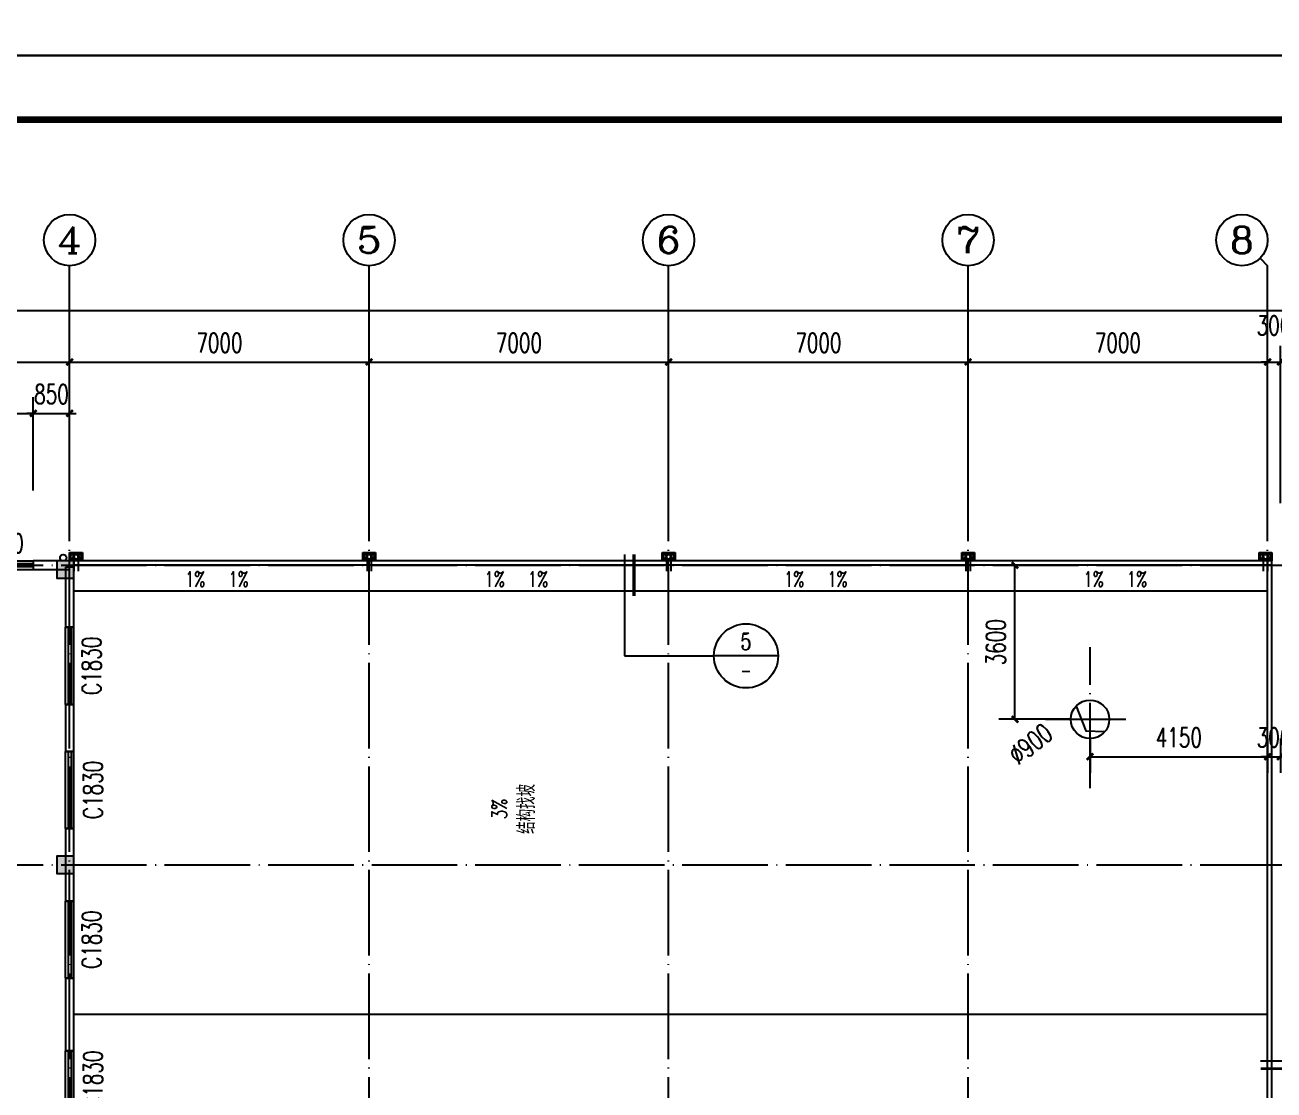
# Model space of a CAD drawing. Extents: x -4747 to 1060961, y -766984 to 396631.
# Drawn here: x 498501 to 527695, y -104692 to -79802 of the extents above; entities that cross this region are included whole.
import ezdxf
from ezdxf.enums import TextEntityAlignment as Align

# ---------------------------------------------------------------- set-up
doc = ezdxf.new("R2010")
doc.units = 0
doc.header["$LTSCALE"] = 1000
doc.header["$MEASUREMENT"] = 0
doc.linetypes.add('DOTE', pattern=[2.42, 2, -0.2, 0.02, -0.2])
doc.layers.get('0').update_dxf_attribs({"linetype": 'CONTINUOUS'})
doc.layers.get('DEFPOINTS').update_dxf_attribs({"linetype": 'CONTINUOUS'})
for name, color, linetype in [('AXIS', 3, 'CONTINUOUS'), ('AXIS_TEXT', 7, 'CONTINUOUS'), ('DIM_IDEN', 3, 'CONTINUOUS'), ('DIM_SYMB', 3, 'CONTINUOUS'), ('DOTE', 1, 'DOTE'), ('PUB_DIM', 3, 'CONTINUOUS'), ('PUB_TEXT', 7, 'CONTINUOUS'), ('PUB_TITLE', 4, 'CONTINUOUS'), ('WALL', 6, 'CONTINUOUS'), ('WINDOW', 4, 'CONTINUOUS'), ('WINDOW_TEXT', 7, 'CONTINUOUS'), ('屋面', 4, 'CONTINUOUS'), ('柱', 2, 'CONTINUOUS'), ('雨水管', 2, 'CONTINUOUS')]:
    doc.layers.add(name, color=color, linetype=linetype)
doc.styles.add('_TCH_AXIS', font='COMPLEX', dxfattribs={"bigfont": 'GBCBIG'})
doc.styles.add('_TCH_DIM', font='SIMPLEX', dxfattribs={"bigfont": 'GBCBIG'})
doc.styles.add('_TCH_LABEL', font='COMPLEX', dxfattribs={"bigfont": 'GBCBIG'})
doc.styles.add('_TCH_WINDOW', font='SIMPLEX', dxfattribs={"height": 3.5, "bigfont": 'GBCBIG'})
doc.styles.add('COMPLEX', font='complex_.ttf')
doc.styles.add('DIM_FONT', font='SIMPLEX', dxfattribs={"width": 0.7, "bigfont": 'GBCBIG'})
doc.dimstyles.new('DIMN150', dxfattribs={"dimscale": 1.5, "dimtxt": 300, "dimasz": 100, "dimexe": 250, "dimexo": 300, "dimgap": 150, "dimtad": 1, "dimdec": 0, "dimzin": 0, "dimtxsty": 'DIM_FONT', "dimblk": 'ARCHTICK', "dimcen": 0.09, "dimclrt": 7, "dimazin": 3, "dimtfac": 1, "dimtdec": 0, "dimtix": 1, "dimtmove": 0, "dimatfit": 3, "dimtolj": 1, "dimtzin": 0})

# ---------------------------------------------------------------- blocks, each defined once
blk = doc.blocks.new('A$C53222BD9')
at = {"layer": 'PUB_TEXT'}
for p, q in [((100, 100), (100, 440)), ((200, 100), (200, 440)), ((0, 200), (0, 0)), ((300, 200), (0, 200)), ((0, 0), (300, 0)), ((270, 170), (30, 170)), ((30, 170), (30, 30)), ((30, 170), (107, 125)), ((30, 30), (107, 75)), ((30, 30), (270, 30)), ((193, 125), (270, 170)), ((193, 75), (270, 30)), ((270, 30), (270, 170)), ((300, 0), (300, 200))]:
    blk.add_line(p, q, dxfattribs=at)
blk.add_circle((150, 100), 50, dxfattribs=at)
blk = doc.blocks.new('A$C4F142EB0')
at = {"layer": '柱'}
h = blk.add_hatch(color=256, dxfattribs=at)
h.paths.add_polyline_path([(21200, 41800), (21200, 42200), (20800, 42200), (20800, 41800)])
h.paths.add_polyline_path([(14300, 41800), (14300, 42200), (13900, 42200), (13900, 41800)])
h.paths.add_polyline_path([(7200, 41800), (7200, 42200), (6800, 42200), (6800, 41800)])
h.paths.add_polyline_path([(400, 41800), (400, 42200), (0, 42200), (0, 41800)])
h.paths.add_polyline_path([(21200, 34900), (21200, 35300), (20800, 35300), (20800, 34900)])
h.paths.add_polyline_path([(14300, 34900), (14300, 35300), (13900, 35300), (13900, 34900)])
h.paths.add_polyline_path([(7200, 34900), (7200, 35300), (6800, 35300), (6800, 34900)])
h.paths.add_polyline_path([(400, 34900), (400, 35300), (0, 35300), (0, 34900)])
h.paths.add_polyline_path([(21200, 27900), (21200, 28300), (20800, 28300), (20800, 27900)])
h.paths.add_polyline_path([(14300, 27900), (14300, 28300), (13900, 28300), (13900, 27900)])
h.paths.add_polyline_path([(7200, 27900), (7200, 28300), (6800, 28300), (6800, 27900)])
h.paths.add_polyline_path([(400, 27900), (400, 28300), (0, 28300), (0, 27900)])
h.paths.add_polyline_path([(21200, 20900), (21200, 21300), (20800, 21300), (20800, 20900)])
h.paths.add_polyline_path([(14300, 20900), (14300, 21300), (13900, 21300), (13900, 20900)])
h.paths.add_polyline_path([(7200, 20800), (7200, 21200), (6800, 21200), (6800, 20800)])
h.paths.add_polyline_path([(400, 20800), (400, 21200), (0, 21200), (0, 20800)])
h.paths.add_polyline_path([(7200, 18000), (7200, 18400), (6800, 18400), (6800, 18000)])
h.paths.add_polyline_path([(400, 18000), (400, 18400), (0, 18400), (0, 18000)])
h.paths.add_polyline_path([(21200, 13900), (21200, 14300), (20800, 14300), (20800, 13900)])
h.paths.add_polyline_path([(14300, 13900), (14300, 14300), (13900, 14300), (13900, 13900)])
h.paths.add_polyline_path([(7200, 13800), (7200, 14200), (6800, 14200), (6800, 13800)])
h.paths.add_polyline_path([(400, 13900), (400, 14300), (0, 14300), (0, 13900)])
h.paths.add_polyline_path([(35200, 6800), (35200, 7200), (34800, 7200), (34800, 6800)])
h.paths.add_polyline_path([(28300, 6800), (28300, 7200), (27900, 7200), (27900, 6800)])
h.paths.add_polyline_path([(21200, 6900), (21200, 7300), (20800, 7300), (20800, 6900)])
h.paths.add_polyline_path([(14300, 6900), (14300, 7300), (13900, 7300), (13900, 6900)])
h.paths.add_polyline_path([(7200, 6900), (7200, 7300), (6800, 7300), (6800, 6900)])
h.paths.add_polyline_path([(400, 6900), (400, 7300), (0, 7300), (0, 6900)])
h.paths.add_polyline_path([(35200, 0), (35200, 400), (34800, 400), (34800, 0)])
h.paths.add_polyline_path([(28300, 0), (28300, 400), (27900, 400), (27900, 0)])
h.paths.add_polyline_path([(21200, 0), (21200, 400), (20800, 400), (20800, 0)])
h.paths.add_polyline_path([(14300, 0), (14300, 400), (13900, 400), (13900, 0)])
h.paths.add_polyline_path([(7200, 0), (7200, 400), (6800, 400), (6800, 0)])
h.paths.add_polyline_path([(400, 0), (400, 400), (0, 400), (0, 0)])
for points in [[(21200, 41800), (21200, 42200), (20800, 42200), (20800, 41800)], [(21200, 34900), (21200, 35300), (20800, 35300), (20800, 34900)]]:
    blk.add_lwpolyline(points, close=True, dxfattribs=at)
blk = doc.blocks.new('_ARCHTICK')
at = {"color": 0, "linetype": 'BYBLOCK', "const_width": 0.4}
blk.add_lwpolyline([(-0.5, -0.5), (0.5, 0.5)], dxfattribs=at)
blk = doc.blocks.new('*D979')
at = {"layer": 'DEFPOINTS', "color": 0}
for p in [(521640, -92428), (523395, -92428), (523395, -96028)]:
    blk.add_point(p, dxfattribs=at)
at = {"layer": 'PUB_DIM', "color": 0}
for p, q in [((522945, -92428), (521265, -92428)), ((521640, -96028), (521640, -92428)), ((522945, -96028), (521265, -96028))]:
    blk.add_line(p, q, dxfattribs=at)
at = {"layer": 'PUB_DIM', "color": 0, "xscale": 150, "yscale": 150, "zscale": 150}
for p, rotation in [((521640, -92428), 90), ((521640, -96028), 270)]:
    blk.add_blockref('_ARCHTICK', p, dxfattribs=dict(at, rotation=rotation))
at = {"layer": 'PUB_DIM', "color": 7, "insert": (521190, -94228), "char_height": 450, "attachment_point": 5, "rotation": 90, "style": 'DIM_FONT'}
blk.add_mtext('\\A1;3600', dxfattribs=at)
blk = doc.blocks.new('*D980')
at = {"layer": 'DEFPOINTS', "color": 0}
for p in [(523395, -96028), (527545, -96028), (527545, -96902)]:
    blk.add_point(p, dxfattribs=at)
at = {"layer": 'PUB_DIM', "color": 0}
for p, q in [((523395, -96478), (523395, -97277)), ((527545, -96478), (527545, -97277)), ((523395, -96902), (527545, -96902))]:
    blk.add_line(p, q, dxfattribs=at)
at = {"layer": 'PUB_DIM', "color": 0, "xscale": 150, "yscale": 150, "zscale": 150, "rotation": 180}
blk.add_blockref('_ARCHTICK', (523395, -96902), dxfattribs=at)
at = {"layer": 'PUB_DIM', "color": 0, "xscale": 150, "yscale": 150, "zscale": 150}
blk.add_blockref('_ARCHTICK', (527545, -96902), dxfattribs=at)
at = {"layer": 'PUB_DIM', "color": 7, "insert": (525470, -96452), "char_height": 450, "attachment_point": 5, "style": 'DIM_FONT'}
blk.add_mtext('\\A1;4150', dxfattribs=at)
blk = doc.blocks.new('*D981')
at = {"layer": 'DEFPOINTS', "color": 0}
for p in [(527545, -96028), (527845, -96028), (527845, -96902)]:
    blk.add_point(p, dxfattribs=at)
at = {"layer": 'PUB_DIM', "color": 0}
for p, q in [((527545, -96478), (527545, -97277)), ((527845, -96478), (527845, -97277)), ((527545, -96902), (527395, -96902)), ((527545, -96902), (527845, -96902)), ((527845, -96902), (527995, -96902))]:
    blk.add_line(p, q, dxfattribs=at)
at = {"layer": 'PUB_DIM', "color": 0, "xscale": 150, "yscale": 150, "zscale": 150}
blk.add_blockref('_ARCHTICK', (527545, -96902), dxfattribs=at)
at = {"layer": 'PUB_DIM', "color": 0, "xscale": 150, "yscale": 150, "zscale": 150, "rotation": 180}
blk.add_blockref('_ARCHTICK', (527845, -96902), dxfattribs=at)
at = {"layer": 'PUB_DIM', "color": 7, "insert": (527695, -96452), "char_height": 450, "attachment_point": 5, "style": 'DIM_FONT'}
blk.add_mtext('\\A1;300', dxfattribs=at)
blk = doc.blocks.new('*D999')
at = {"layer": 'DEFPOINTS', "color": 0}
for p in [(498695, -88878), (496895, -91128), (498695, -91128)]:
    blk.add_point(p, dxfattribs=at)
at = {"layer": 'PUB_DIM', "color": 0}
for p, q in [((496895, -90678), (496895, -88503)), ((498695, -90678), (498695, -88503)), ((496895, -88878), (498695, -88878))]:
    blk.add_line(p, q, dxfattribs=at)
at = {"layer": 'PUB_DIM', "color": 0, "xscale": 150, "yscale": 150, "zscale": 150, "rotation": 180}
blk.add_blockref('_ARCHTICK', (496895, -88878), dxfattribs=at)
at = {"layer": 'PUB_DIM', "color": 0, "xscale": 150, "yscale": 150, "zscale": 150}
blk.add_blockref('_ARCHTICK', (498695, -88878), dxfattribs=at)
at = {"layer": 'PUB_DIM', "color": 7, "insert": (497795, -88428), "char_height": 450, "attachment_point": 5, "style": 'DIM_FONT'}
blk.add_mtext('\\A1;1800', dxfattribs=at)
blk = doc.blocks.new('*D1000')
at = {"layer": 'DEFPOINTS', "color": 0}
for p in [(499545, -88878), (498695, -91128), (499545, -91128)]:
    blk.add_point(p, dxfattribs=at)
at = {"layer": 'PUB_DIM', "color": 0}
for p, q in [((498695, -90678), (498695, -88503)), ((499545, -90678), (499545, -88503)), ((498695, -88878), (498545, -88878)), ((498695, -88878), (499545, -88878)), ((499545, -88878), (499695, -88878))]:
    blk.add_line(p, q, dxfattribs=at)
at = {"layer": 'PUB_DIM', "color": 0, "xscale": 150, "yscale": 150, "zscale": 150}
blk.add_blockref('_ARCHTICK', (498695, -88878), dxfattribs=at)
at = {"layer": 'PUB_DIM', "color": 0, "xscale": 150, "yscale": 150, "zscale": 150, "rotation": 180}
blk.add_blockref('_ARCHTICK', (499545, -88878), dxfattribs=at)
at = {"layer": 'PUB_DIM', "color": 7, "insert": (499120, -88428), "char_height": 450, "attachment_point": 5, "style": 'DIM_FONT'}
blk.add_mtext('\\A1;850', dxfattribs=at)
blk = doc.blocks.new('*D1060')
at = {"layer": 'AXIS', "color": 0}
for p, q in [((492545, -90978), (492545, -87303)), ((499545, -90978), (499545, -87303)), ((492545, -87678), (499545, -87678))]:
    blk.add_line(p, q, dxfattribs=at)
at = {"layer": 'DEFPOINTS', "color": 0}
for p in [(499545, -87678), (492545, -91428), (499545, -91428)]:
    blk.add_point(p, dxfattribs=at)
at = {"layer": 'AXIS', "color": 0, "xscale": 150, "yscale": 150, "zscale": 150, "rotation": 180}
blk.add_blockref('_ARCHTICK', (492545, -87678), dxfattribs=at)
at = {"layer": 'AXIS', "color": 0, "xscale": 150, "yscale": 150, "zscale": 150}
blk.add_blockref('_ARCHTICK', (499545, -87678), dxfattribs=at)
at = {"layer": 'AXIS', "color": 7, "insert": (496045, -87228), "char_height": 450, "attachment_point": 5, "style": 'DIM_FONT'}
blk.add_mtext('\\A1;7000', dxfattribs=at)
blk = doc.blocks.new('*D1061')
at = {"layer": 'AXIS', "color": 0}
for p, q in [((499545, -90978), (499545, -87303)), ((506545, -90978), (506545, -87303)), ((499545, -87678), (506545, -87678))]:
    blk.add_line(p, q, dxfattribs=at)
at = {"layer": 'DEFPOINTS', "color": 0}
for p in [(506545, -87678), (499545, -91428), (506545, -91428)]:
    blk.add_point(p, dxfattribs=at)
at = {"layer": 'AXIS', "color": 0, "xscale": 150, "yscale": 150, "zscale": 150, "rotation": 180}
blk.add_blockref('_ARCHTICK', (499545, -87678), dxfattribs=at)
at = {"layer": 'AXIS', "color": 0, "xscale": 150, "yscale": 150, "zscale": 150}
blk.add_blockref('_ARCHTICK', (506545, -87678), dxfattribs=at)
at = {"layer": 'AXIS', "color": 7, "insert": (503045, -87228), "char_height": 450, "attachment_point": 5, "style": 'DIM_FONT'}
blk.add_mtext('\\A1;7000', dxfattribs=at)
blk = doc.blocks.new('*D1062')
at = {"layer": 'AXIS', "color": 0}
for p, q in [((506545, -90978), (506545, -87303)), ((513545, -90978), (513545, -87303)), ((506545, -87678), (513545, -87678))]:
    blk.add_line(p, q, dxfattribs=at)
at = {"layer": 'DEFPOINTS', "color": 0}
for p in [(513545, -87678), (506545, -91428), (513545, -91428)]:
    blk.add_point(p, dxfattribs=at)
at = {"layer": 'AXIS', "color": 0, "xscale": 150, "yscale": 150, "zscale": 150, "rotation": 180}
blk.add_blockref('_ARCHTICK', (506545, -87678), dxfattribs=at)
at = {"layer": 'AXIS', "color": 0, "xscale": 150, "yscale": 150, "zscale": 150}
blk.add_blockref('_ARCHTICK', (513545, -87678), dxfattribs=at)
at = {"layer": 'AXIS', "color": 7, "insert": (510045, -87228), "char_height": 450, "attachment_point": 5, "style": 'DIM_FONT'}
blk.add_mtext('\\A1;7000', dxfattribs=at)
blk = doc.blocks.new('*D1063')
at = {"layer": 'AXIS', "color": 0}
for p, q in [((513545, -90978), (513545, -87303)), ((520545, -90978), (520545, -87303)), ((513545, -87678), (520545, -87678))]:
    blk.add_line(p, q, dxfattribs=at)
at = {"layer": 'DEFPOINTS', "color": 0}
for p in [(520545, -87678), (513545, -91428), (520545, -91428)]:
    blk.add_point(p, dxfattribs=at)
at = {"layer": 'AXIS', "color": 0, "xscale": 150, "yscale": 150, "zscale": 150, "rotation": 180}
blk.add_blockref('_ARCHTICK', (513545, -87678), dxfattribs=at)
at = {"layer": 'AXIS', "color": 0, "xscale": 150, "yscale": 150, "zscale": 150}
blk.add_blockref('_ARCHTICK', (520545, -87678), dxfattribs=at)
at = {"layer": 'AXIS', "color": 7, "insert": (517045, -87228), "char_height": 450, "attachment_point": 5, "style": 'DIM_FONT'}
blk.add_mtext('\\A1;7000', dxfattribs=at)
blk = doc.blocks.new('*D1064')
at = {"layer": 'AXIS', "color": 0}
for p, q in [((520545, -90978), (520545, -87303)), ((527545, -90978), (527545, -87303)), ((520545, -87678), (527545, -87678))]:
    blk.add_line(p, q, dxfattribs=at)
at = {"layer": 'DEFPOINTS', "color": 0}
for p in [(527545, -87678), (520545, -91428), (527545, -91428)]:
    blk.add_point(p, dxfattribs=at)
at = {"layer": 'AXIS', "color": 0, "xscale": 150, "yscale": 150, "zscale": 150, "rotation": 180}
blk.add_blockref('_ARCHTICK', (520545, -87678), dxfattribs=at)
at = {"layer": 'AXIS', "color": 0, "xscale": 150, "yscale": 150, "zscale": 150}
blk.add_blockref('_ARCHTICK', (527545, -87678), dxfattribs=at)
at = {"layer": 'AXIS', "color": 7, "insert": (524045, -87228), "char_height": 450, "attachment_point": 5, "style": 'DIM_FONT'}
blk.add_mtext('\\A1;7000', dxfattribs=at)
blk = doc.blocks.new('*D1065')
at = {"layer": 'AXIS', "color": 0}
for p, q in [((527545, -90978), (527545, -87303)), ((527845, -90978), (527845, -87303)), ((527545, -87678), (527395, -87678)), ((527545, -87678), (527845, -87678)), ((527845, -87678), (527995, -87678))]:
    blk.add_line(p, q, dxfattribs=at)
at = {"layer": 'DEFPOINTS', "color": 0}
for p in [(527845, -87678), (527545, -91428), (527845, -91428)]:
    blk.add_point(p, dxfattribs=at)
at = {"layer": 'AXIS', "color": 0, "xscale": 150, "yscale": 150, "zscale": 150}
blk.add_blockref('_ARCHTICK', (527545, -87678), dxfattribs=at)
at = {"layer": 'AXIS', "color": 0, "xscale": 150, "yscale": 150, "zscale": 150, "rotation": 180}
blk.add_blockref('_ARCHTICK', (527845, -87678), dxfattribs=at)
at = {"layer": 'AXIS', "color": 7, "insert": (527695, -86827), "char_height": 450, "attachment_point": 5, "style": 'DIM_FONT'}
blk.add_mtext('\\A1;300', dxfattribs=at)
blk = doc.blocks.new('*D1074')
at = {"layer": 'AXIS', "color": 0}
for p, q in [((478445, -90678), (478445, -86103)), ((578945, -90678), (578945, -86103)), ((478445, -86478), (578945, -86478))]:
    blk.add_line(p, q, dxfattribs=at)
at = {"layer": 'DEFPOINTS', "color": 0}
for p in [(578945, -86478), (478445, -91128), (578945, -91128)]:
    blk.add_point(p, dxfattribs=at)
at = {"layer": 'AXIS', "color": 0, "xscale": 150, "yscale": 150, "zscale": 150, "rotation": 180}
blk.add_blockref('_ARCHTICK', (478445, -86478), dxfattribs=at)
at = {"layer": 'AXIS', "color": 0, "xscale": 150, "yscale": 150, "zscale": 150}
blk.add_blockref('_ARCHTICK', (578945, -86478), dxfattribs=at)
at = {"layer": 'AXIS', "color": 7, "insert": (528695, -86028), "char_height": 450, "attachment_point": 5, "style": 'DIM_FONT'}
blk.add_mtext('\\A1;100500', dxfattribs=at)
blk = doc.blocks.new('$WINLIB2D$00000001')
at = {"color": 0}
for points in [[(-0.5, 0.5), (-0.5, -0.5)], [(-0.5, 0.5), (0.5, 0.5)], [(0.5, -0.5), (0.5, 0.5)], [(0.5, 0.167), (-0.5, 0.167)], [(0.5, -0.167), (-0.5, -0.167)], [(-0.5, -0.5), (0.5, -0.5)]]:
    blk.add_lwpolyline(points, dxfattribs=at)
blk = doc.blocks.new('_AXISO')
blk.add_circle((0, 0), 0.5)
at = {"layer": 'AXIS_TEXT', "style": 'COMPLEX', "width": 1.041667}
blk.add_attdef('A', text='', height=0.56, dxfattribs=at).set_placement((-0.25, -0.28), (0.25, -0.28), align=Align.FIT)

msp = doc.modelspace()

# ---------------------------------------------------------------- linework, layer by layer
at = {"layer": 'AXIS'}
for p, q in [((499544.9, -91428.4), (499544.9, -85428.4)), ((506544.9, -91428.4), (506544.9, -85428.4)), ((513544.9, -91428.4), (513544.9, -85428.4)), ((520544.9, -91428.4), (520544.9, -85428.4)), ((527369.2, -85252.7), (527544.9, -85428.4)), ((527544.9, -91428.4), (527544.9, -85428.4))]:
    msp.add_line(p, q, dxfattribs=at)
at = {"layer": 'DIM_IDEN'}
for p, q in [((512509.9, -92175), (512509.9, -94546.6)), ((512509.9, -94546.6), (514604, -94546.6)), ((516104, -94546.6), (514604, -94546.6))]:
    msp.add_line(p, q, dxfattribs=at)
at = {"layer": 'DIM_IDEN', "linetype": 'BYBLOCK'}
msp.add_line((527379.1, -104013.7), (528989.3, -104013.7), dxfattribs=at)
at = {"layer": 'DIM_IDEN', "const_width": 75}
msp.add_lwpolyline([(512734.9, -92175), (512734.9, -93148.7)], dxfattribs=at)
at = {"layer": 'DIM_IDEN', "linetype": 'BYBLOCK', "const_width": 60}
msp.add_lwpolyline([(527379.1, -104193.7), (527979.1, -104193.7)], dxfattribs=at)
at = {"layer": 'DIM_IDEN'}
msp.add_circle((515354, -94546.6), 750, dxfattribs=at)
at = {"layer": 'DIM_SYMB', "linetype": 'BYBLOCK'}
for points in [[(502115.1, -92754, 0, 0, 0), (501292.5, -92754, 96, 0, 0), (500932.5, -92754, 0, 0, 0)], [(503788.8, -92754, 0, 0, 0), (504611.5, -92754, 96, 0, 0), (504971.5, -92754, 0, 0, 0)], [(509115.1, -92754, 0, 0, 0), (508292.5, -92754, 96, 0, 0), (507932.5, -92754, 0, 0, 0)], [(510788.8, -92754, 0, 0, 0), (511611.5, -92754, 96, 0, 0), (511971.5, -92754, 0, 0, 0)], [(516115.1, -92754, 0, 0, 0), (515292.5, -92754, 96, 0, 0), (514932.5, -92754, 0, 0, 0)], [(517788.8, -92754, 0, 0, 0), (518611.5, -92754, 96, 0, 0), (518971.5, -92754, 0, 0, 0)], [(523115.1, -92754, 0, 0, 0), (522292.5, -92754, 96, 0, 0), (521932.5, -92754, 0, 0, 0)], [(524788.8, -92754, 0, 0, 0), (525611.5, -92754, 96, 0, 0), (525971.5, -92754, 0, 0, 0)], [(509892, -100649, 0, 0, 0), (509892, -95980.1, 96, 0, 0), (509892, -95620.1, 0, 0, 0)]]:
    msp.add_lwpolyline(points, format="xyseb", dxfattribs=at)
at = {"layer": 'DOTE'}
for p, q in [((499544.9, -135428.4), (499544.9, -91428.4)), ((506544.9, -135428.4), (506544.9, -91428.4)), ((513544.9, -135428.4), (513544.9, -91428.4)), ((520544.9, -135428.4), (520544.9, -91428.4)), ((527544.9, -135428.4), (527544.9, -91428.4)), ((475144.9, -92428.4), (579844.9, -92428.4)), ((475144.9, -99428.4), (579844.9, -99428.4))]:
    msp.add_line(p, q, dxfattribs=at)
for points in [[(523394.9, -97641), (523394.9, -94340.3)], [(522350.9, -96028.4), (524234.6, -96028.4)]]:
    msp.add_lwpolyline(points, dxfattribs=at)
at = {"layer": 'PUB_DIM'}
msp.add_lwpolyline([(523747.6, -95749, 0, 99, 0), (523512.5, -95935.3, 0, 0, 0), (523277.4, -96121.6, 99, 0, 0), (523042.2, -96307.9, 0, 0, 0), (521719.7, -97356, 0, 0, 0)], format="xyseb", dxfattribs=at)
at = {"layer": 'PUB_TITLE'}
for points in [[(421920.8, -80514.3), (600270.8, -80514.3), (600270.8, 45635.7), (421920.8, 45635.7)], [(421920.8, -206664.3), (600270.8, -206664.3), (600270.8, -80514.3), (421920.8, -80514.3)]]:
    msp.add_lwpolyline(points, close=True, dxfattribs=at)
at = {"layer": 'PUB_TITLE', "const_width": 150}
msp.add_lwpolyline([(425670.8, -205164.3), (598770.8, -205164.3), (598770.8, -82014.3), (425670.8, -82014.3)], close=True, dxfattribs=at)
at = {"layer": 'WALL'}
for p, q in [((499544.9, -92328.4), (498694.9, -92328.4)), ((498694.9, -92328.4), (498694.9, -92528.4)), ((498694.9, -92528.4), (499544.9, -92528.4)), ((499444.9, -92469.3), (499444.9, -93878.4)), ((499644.9, -92469.3), (499444.9, -92469.3)), ((499544.9, -92528.4), (499544.9, -92328.4)), ((499644.9, -93878.4), (499644.9, -92469.3)), ((499444.9, -93878.4), (499644.9, -93878.4)), ((499644.9, -95678.4), (499444.9, -95678.4)), ((499444.9, -95678.4), (499444.9, -96778.4)), ((499644.9, -96778.4), (499644.9, -95678.4)), ((499444.9, -96778.4), (499644.9, -96778.4)), ((499644.9, -98578.4), (499444.9, -98578.4)), ((499444.9, -98578.4), (499444.9, -100278.4)), ((499644.9, -100278.4), (499644.9, -98578.4)), ((499444.9, -100278.4), (499644.9, -100278.4)), ((499644.9, -102078.4), (499444.9, -102078.4)), ((499444.9, -102078.4), (499444.9, -103778.4)), ((499644.9, -103778.4), (499644.9, -102078.4)), ((499444.9, -103778.4), (499644.9, -103778.4))]:
    msp.add_line(p, q, dxfattribs=at)
at = {"layer": '屋面'}
for points in [[(527644.9, -92328.4), (499644.9, -92328.4)], [(527644.9, -92428.4), (499644.9, -92428.4)], [(527544.9, -134528.4), (527544.9, -92328.4)], [(527644.9, -134528.4), (527644.9, -92328.4)], [(499644.9, -93028.4), (527544.9, -93028.4)], [(523069.8, -95717.4), (523296.1, -96298.8), (523744, -96312.4)], [(527544.9, -102928.4), (499644.9, -102928.4)]]:
    msp.add_lwpolyline(points, dxfattribs=at)
msp.add_circle((523394.9, -96028.4), 450, dxfattribs=at)
at = {"layer": '雨水管'}
for centre in [(499394.9, -92253.4), (499694.9, -92253.4), (506544.9, -92253.4), (513544.9, -92253.4), (520544.9, -92253.4), (527494.9, -92253.4)]:
    msp.add_circle(centre, 75, dxfattribs=at)

# ---------------------------------------------------------------- block references
at = {"layer": 'AXIS'}
ref = msp.add_blockref('_AXISO', (499544.9, -84828.4), dxfattribs=dict(at, xscale=1200, yscale=1200, zscale=1200))
ref.add_attrib('A', '4', dxfattribs={"layer": 'AXIS_TEXT', "height": 618, "style": '_TCH_AXIS', "width": 1.208068}).set_placement((499260.5, -85137.5), (499829.4, -85137.5), align=Align.FIT)
ref = msp.add_blockref('_AXISO', (506544.9, -84828.4), dxfattribs=dict(at, xscale=1200, yscale=1200, zscale=1200))
ref.add_attrib('A', '5', dxfattribs={"layer": 'AXIS_TEXT', "height": 612, "style": '_TCH_AXIS', "width": 1.410273}).set_placement((506257.2, -85134.4), (506832.6, -85134.4), align=Align.FIT)
ref = msp.add_blockref('_AXISO', (513544.9, -84828.4), dxfattribs=dict(at, xscale=1200, yscale=1200, zscale=1200))
ref.add_attrib('A', '6', dxfattribs={"layer": 'AXIS_TEXT', "height": 612, "style": '_TCH_AXIS', "width": 1.410273}).set_placement((513257.2, -85134.4), (513832.6, -85134.4), align=Align.FIT)
ref = msp.add_blockref('_AXISO', (520544.9, -84828.4), dxfattribs=dict(at, xscale=1200, yscale=1200, zscale=1200))
ref.add_attrib('A', '7', dxfattribs={"layer": 'AXIS_TEXT', "height": 612, "style": '_TCH_AXIS', "width": 1.410273}).set_placement((520257.2, -85134.4), (520832.6, -85134.4), align=Align.FIT)
ref = msp.add_blockref('_AXISO', (526944.9, -84828.4), dxfattribs=dict(at, xscale=1200, yscale=1200, zscale=1200))
ref.add_attrib('A', '8', dxfattribs={"layer": 'AXIS_TEXT', "height": 612, "style": '_TCH_AXIS', "width": 1.410273}).set_placement((526657.2, -85134.4), (527232.6, -85134.4), align=Align.FIT)
at = {"layer": 'WINDOW'}
ref = msp.add_blockref('$WINLIB2D$00000001', (497794.9, -92428.4), dxfattribs=dict(at, xscale=1800, yscale=-200, zscale=1800))
ref.add_attrib('A', 'C1830', (497112.4, -92139.1), dxfattribs={"layer": 'WINDOW_TEXT', "height": 446.25, "style": '_TCH_WINDOW', "width": 0.705882})
ref = msp.add_blockref('$WINLIB2D$00000001', (499544.9, -94778.4), dxfattribs=dict(at, xscale=1800, yscale=200, zscale=1800, rotation=90))
ref.add_attrib('A', 'C1830', (500280.5, -95460.9), dxfattribs={"layer": 'WINDOW_TEXT', "height": 446.25, "rotation": 90, "style": '_TCH_WINDOW', "width": 0.705882})
ref = msp.add_blockref('$WINLIB2D$00000001', (499544.9, -97678.4), dxfattribs=dict(at, xscale=1800, yscale=200, zscale=1800, rotation=90))
ref.add_attrib('A', 'C1830', (500312.9, -98360.9), dxfattribs={"layer": 'WINDOW_TEXT', "height": 446.25, "rotation": 90, "style": '_TCH_WINDOW', "width": 0.705882})
ref = msp.add_blockref('$WINLIB2D$00000001', (499544.9, -101178.4), dxfattribs=dict(at, xscale=1800, yscale=200, zscale=1800, rotation=90))
ref.add_attrib('A', 'C1830', (500280.5, -101860.9), dxfattribs={"layer": 'WINDOW_TEXT', "height": 446.25, "rotation": 90, "style": '_TCH_WINDOW', "width": 0.705882})
ref = msp.add_blockref('$WINLIB2D$00000001', (499544.9, -104678.4), dxfattribs=dict(at, xscale=1800, yscale=200, zscale=1800, rotation=90))
ref.add_attrib('A', 'XFC1830', (500312.9, -105645.9), dxfattribs={"layer": 'WINDOW_TEXT', "height": 446.25, "rotation": 90, "style": '_TCH_WINDOW', "width": 0.705882})
at = {"layer": '柱'}
msp.add_blockref('A$C4F142EB0', (478444.9, -134528.4), dxfattribs=at)
at = {"layer": '雨水管', "xscale": -1, "rotation": 180}
for p in [(499544.9, -92128.4), (506394.9, -92128.4), (513394.9, -92128.4), (520394.9, -92128.4), (527344.9, -92128.4)]:
    msp.add_blockref('A$C53222BD9', p, dxfattribs=at)

# ---------------------------------------------------------------- texts
at = {"layer": 'PUB_DIM', "color": 7, "style": '_TCH_DIM', "width": 0.705882}
msp.add_text('%%c900', height=446.25, rotation=38.39603, dxfattribs=at).set_placement((521719.6, -97114.4))
at = {"layer": 'PUB_TEXT', "linetype": 'BYBLOCK', "style": '_TCH_DIM', "width": 0.705882}
for p in [(502241.1, -92932.5), (503254.8, -92932.5), (509241.1, -92932.5), (510254.8, -92932.5), (516241.1, -92932.5), (517254.8, -92932.5), (523241.1, -92932.5), (524254.8, -92932.5)]:
    msp.add_text('1%%%', height=357, dxfattribs=at).set_placement(p)
at = {"layer": 'PUB_TEXT', "style": '_TCH_LABEL'}
msp.add_text('5', height=391.5, dxfattribs=at).set_placement((515223.5, -94407.8), (515484.5, -94407.8), align=Align.FIT)
at = {"layer": 'PUB_TEXT', "style": '_TCH_LABEL', "width": 0.777778}
msp.add_text('-', height=391.5, dxfattribs=at).set_placement((515223.5, -95076.9), (515484.5, -95076.9), align=Align.FIT)
at = {"layer": 'PUB_TEXT', "linetype": 'BYBLOCK', "style": '_TCH_DIM'}
msp.add_text('结构找坡', height=405.11, rotation=90, dxfattribs=at).set_placement((510423.1, -98706.4))
at = {"layer": 'PUB_TEXT', "linetype": 'BYBLOCK', "style": '_TCH_DIM', "width": 0.705882}
msp.add_text('3%%%', height=357, rotation=90, dxfattribs=at).set_placement((509766, -98362.5))

# ---------------------------------------------------------------- dimensions: what is measured, and where the dimension line sits
at = {"layer": 'AXIS'}
for p1, p2, distance, picture, middle in [((478444.9, -91128.4), (578944.9, -91128.4), 4650, '*D1074', (528694.9, -86028.4)), ((492544.9, -91428.4), (499544.9, -91428.4), 3750, '*D1060', (496044.9, -87228.4)), ((499544.9, -91428.4), (506544.9, -91428.4), 3750, '*D1061', (503044.9, -87228.4)), ((506544.9, -91428.4), (513544.9, -91428.4), 3750, '*D1062', (510044.9, -87228.4)), ((513544.9, -91428.4), (520544.9, -91428.4), 3750, '*D1063', (517044.9, -87228.4)), ((520544.9, -91428.4), (527544.9, -91428.4), 3750, '*D1064', (524044.9, -87228.4))]:
    dim = msp.add_aligned_dim(p1=p1, p2=p2, distance=distance, dimstyle='DIMN150', dxfattribs=at)
    dim.commit()
    dim.dimension.update_dxf_attribs({"geometry": picture, "text_midpoint": middle})
dim = msp.add_linear_dim(base=(527844.9, -87678.4), p1=(527544.9, -91428.4), p2=(527844.9, -91428.4), angle=0, dimstyle='DIMN150', dxfattribs=at)
dim.commit()
dim.dimension.update_dxf_attribs({"geometry": '*D1065', "text_midpoint": (527694.9, -86827.2), "dimtype": 129})
at = {"layer": 'PUB_DIM'}
for p1, p2, distance, picture, middle in [((496894.9, -91128.4), (498694.9, -91128.4), 2250, '*D999', (497794.9, -88428.4)), ((498694.9, -91128.4), (499544.9, -91128.4), 2250, '*D1000', (499119.9, -88428.4)), ((523394.9, -96028.4), (523394.9, -92428.4), 1755.2, '*D979', (521189.8, -94228.4)), ((523394.9, -96028.4), (527544.9, -96028.4), -873.6, '*D980', (525469.9, -96452)), ((527544.9, -96028.4), (527844.9, -96028.4), -873.6, '*D981', (527694.9, -96452))]:
    dim = msp.add_aligned_dim(p1=p1, p2=p2, distance=distance, dimstyle='DIMN150', dxfattribs=at)
    dim.commit()
    dim.dimension.update_dxf_attribs({"geometry": picture, "text_midpoint": middle})

doc.saveas('drawing.dxf')
